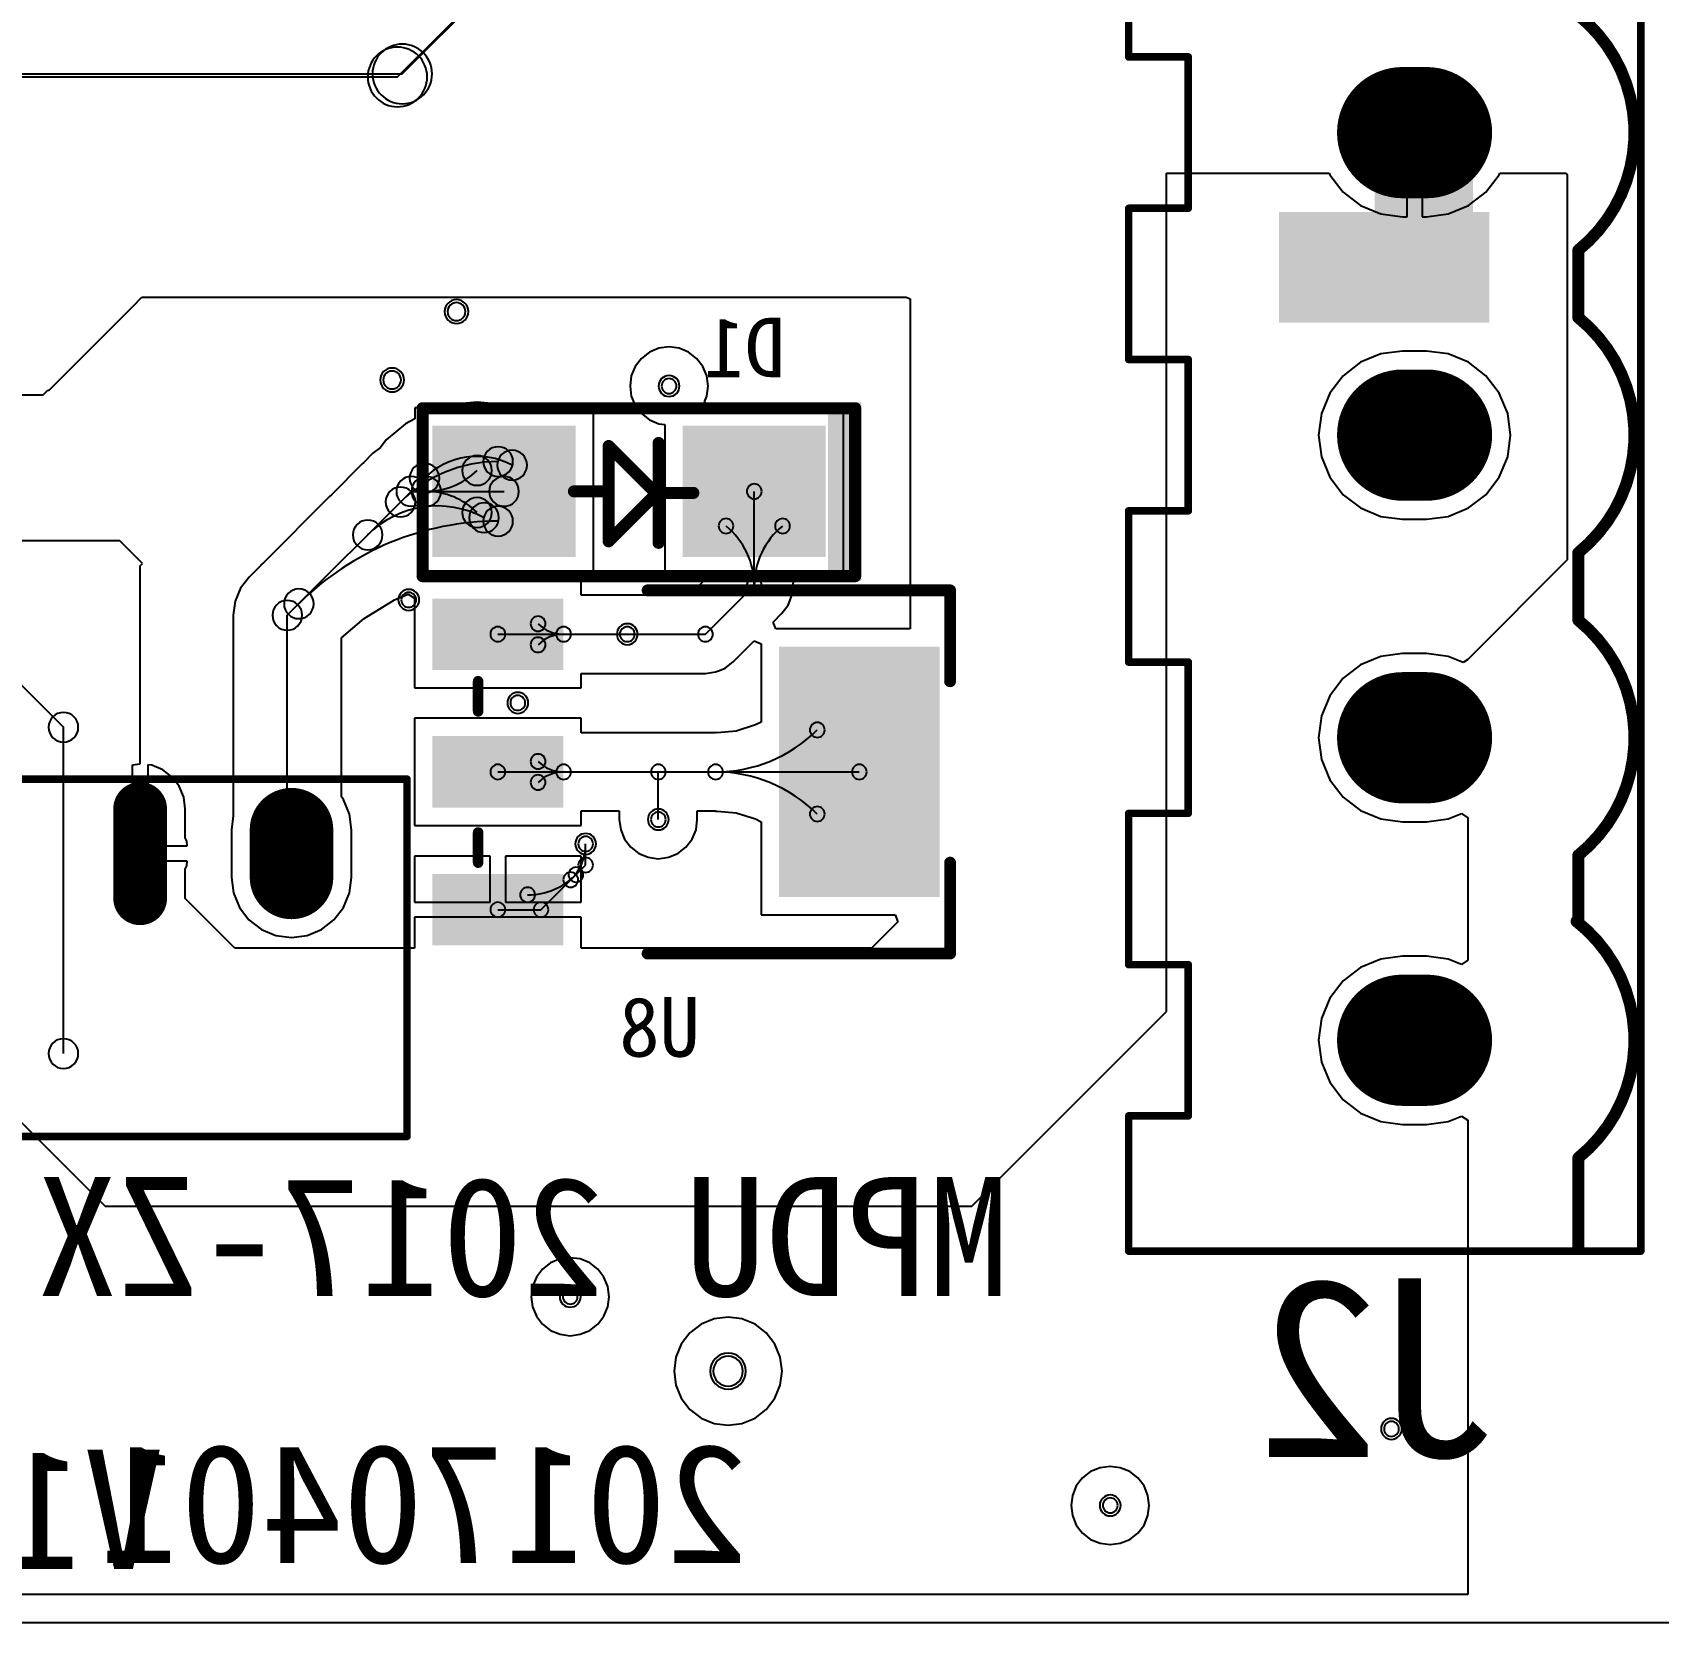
# Model space of a CAD drawing. Header units: inches. Extents: x 32166 to 34772, y 2386 to 4229.
# Drawn here: x 34021.9 to 34139.9, y 3073.3 to 3188.7 of the extents above; entities that cross this region are included whole.
import ezdxf

# ---------------------------------------------------------------- set-up
doc = ezdxf.new("R2010")
doc.units = ezdxf.units.IN
doc.header["$LTSCALE"] = 0.64311
doc.header["$MEASUREMENT"] = 0
for name, color, linetype in [('BOTTOMLAYER', 5, 'CONTINUOUS'), ('BOTTOMOVERLAY', 54, 'CONTINUOUS'), ('BOTTOMPASTE', 16, 'CONTINUOUS'), ('BOTTOMSOLDER', 6, 'CONTINUOUS'), ('KEEPOUTLAYER', 6, 'CONTINUOUS'), ('MULTILAYER', 9, 'CONTINUOUS')]:
    doc.layers.add(name, color=color, linetype=linetype)
doc.styles.get("Standard").update_dxf_attribs({"font": 'txt', "width": 0.8})

msp = doc.modelspace()

# ---------------------------------------------------------------- linework, layer by layer
at = {"layer": 'BOTTOMLAYER'}
for p, q in [((34048.77, 3185.65), (34066.82, 3203.71)), ((33851.64, 3185.65), (34048.77, 3185.65)), ((34121.65, 3175.29), (34121.65, 3181.4)), ((34121.65, 3181.4), (34122.74, 3181.4)), ((34122.74, 3181.4), (34122.74, 3175.29)), ((34104.19, 3117.65), (34104.19, 3178.44)), ((34104.19, 3178.44), (34116.01, 3178.44)), ((34116.01, 3178.44), (34116.05, 3178.34)), ((34128.34, 3178.34), (34128.38, 3178.44)), ((34128.38, 3178.44), (34133.18, 3178.44)), ((34133.18, 3178.44), (34133.27, 3178.35)), ((34116.05, 3178.34), (34117.02, 3177.08)), ((34127.37, 3177.08), (34128.34, 3178.34)), ((34133.27, 3178.35), (34133.27, 3150.4)), ((34117.02, 3177.08), (34118.28, 3176.11)), ((34118.28, 3176.11), (34119.75, 3175.5)), ((34124.64, 3175.5), (34126.11, 3176.11)), ((34126.11, 3176.11), (34127.37, 3177.08)), ((34119.75, 3175.5), (34121.33, 3175.29)), ((34121.33, 3175.29), (34121.65, 3175.29)), ((34122.74, 3175.29), (34123.06, 3175.29)), ((34123.06, 3175.29), (34124.64, 3175.5)), ((34029.2, 3168.76), (34029.89, 3169.45)), ((34029.89, 3169.45), (34029.89, 3169.45)), ((34029.89, 3169.45), (34029.89, 3169.45)), ((34029.89, 3169.45), (34085.31, 3169.45)), ((34085.31, 3169.45), (34085.31, 3169.45)), ((34085.31, 3169.45), (34085.31, 3169.45)), ((34085.31, 3169.45), (34085.62, 3169.33)), ((34085.62, 3169.33), (34085.62, 3145.39)), ((34023.15, 3162.71), (34029.2, 3168.76)), ((34029.2, 3168.76), (34029.2, 3168.76)), ((34029.2, 3168.76), (34029.2, 3168.76)), ((34066.7, 3165.47), (34066.12, 3165.02)), ((34067.39, 3165.75), (34066.7, 3165.47)), ((34068.12, 3165.85), (34067.39, 3165.75)), ((34068.85, 3165.75), (34068.12, 3165.85)), ((34069.54, 3165.47), (34068.85, 3165.75)), ((34070.12, 3165.02), (34069.54, 3165.47)), ((34121.33, 3165.55), (34119.75, 3165.34)), ((34123.06, 3165.55), (34121.33, 3165.55)), ((34124.64, 3165.34), (34123.06, 3165.55)), ((34065.67, 3164.43), (34065.38, 3163.75)), ((34066.12, 3165.02), (34065.67, 3164.43)), ((34070.57, 3164.43), (34070.12, 3165.02)), ((34070.86, 3163.75), (34070.57, 3164.43)), ((34118.28, 3164.73), (34117.02, 3163.76)), ((34119.75, 3165.34), (34118.28, 3164.73)), ((34126.11, 3164.73), (34124.64, 3165.34)), ((34127.37, 3163.76), (34126.11, 3164.73)), ((34065.38, 3163.75), (34065.29, 3163.01)), ((34070.95, 3163.01), (34070.86, 3163.75)), ((34117.02, 3163.76), (34116.05, 3162.5)), ((34128.34, 3162.5), (34127.37, 3163.76)), ((34017.62, 3162.37), (34022.72, 3162.37)), ((34022.72, 3162.37), (34023.06, 3162.71)), ((34022.72, 3162.37), (34022.72, 3162.37)), ((34023.06, 3162.71), (34023.15, 3162.71)), ((34023.15, 3162.71), (34023.15, 3162.71)), ((34065.29, 3163.01), (34065.38, 3162.28)), ((34065.38, 3162.28), (34065.67, 3161.6)), ((34070.69, 3161.87), (34070.86, 3162.28)), ((34070.86, 3162.28), (34070.95, 3163.01)), ((34116.05, 3162.5), (34115.44, 3161.03)), ((34128.95, 3161.03), (34128.34, 3162.5)), ((34051.55, 3161.42), (34049.67, 3161.42)), ((34049.67, 3161.42), (34049.67, 3160.63)), ((34052.37, 3161.66), (34051.55, 3161.42)), ((34054.19, 3161.84), (34052.37, 3161.66)), ((34056.01, 3161.66), (34054.19, 3161.84)), ((34056.83, 3161.42), (34056.01, 3161.66)), ((34062.63, 3161.42), (34056.83, 3161.42)), ((34062.63, 3149.32), (34062.63, 3161.42)), ((34065.67, 3161.6), (34066.12, 3161.01)), ((34066.12, 3161.01), (34066.7, 3160.56)), ((34070.99, 3161.42), (34070.69, 3161.87)), ((34080.78, 3161.42), (34070.99, 3161.42)), ((34080.78, 3149.32), (34080.78, 3161.42)), ((34115.44, 3161.03), (34115.23, 3159.45)), ((34129.16, 3159.45), (34128.95, 3161.03)), ((34049.01, 3160.27), (34047.6, 3159.12)), ((34049.67, 3160.63), (34049.01, 3160.27)), ((34066.7, 3160.56), (34067.39, 3160.28)), ((34067.39, 3160.28), (34067.82, 3160.22)), ((34067.82, 3160.22), (34067.82, 3149.32)), ((34047.19, 3158.56), (34046.64, 3158.14)), ((34047.6, 3159.1), (34047.19, 3158.56)), ((34047.6, 3159.12), (34047.6, 3159.12)), ((34047.6, 3159.12), (34047.6, 3159.11)), ((34047.6, 3159.11), (34047.6, 3159.1)), ((34115.23, 3159.45), (34115.44, 3157.87)), ((34128.95, 3157.87), (34129.16, 3159.45)), ((34045.87, 3157.37), (34043.63, 3155.13)), ((34045.96, 3157.45), (34045.86, 3157.38)), ((34045.86, 3157.38), (34045.87, 3157.37)), ((34046.64, 3158.14), (34045.96, 3157.45)), ((34115.44, 3157.87), (34116.05, 3156.4)), ((34128.34, 3156.4), (34128.95, 3157.87)), ((34116.05, 3156.4), (34117.02, 3155.13)), ((34127.37, 3155.13), (34128.34, 3156.4)), ((34043.49, 3154.99), (34038.7, 3150.19)), ((34040.43, 3146.38), (34049.42, 3155.37)), ((34043.63, 3155.13), (34043.48, 3155)), ((34043.48, 3155), (34043.48, 3155)), ((34043.48, 3155), (34043.49, 3154.99)), ((34049.42, 3155.37), (34056.15, 3155.37)), ((34074.3, 3148.54), (34074.3, 3155.37)), ((34117.02, 3155.13), (34118.28, 3154.17)), ((34126.11, 3154.17), (34127.37, 3155.13)), ((34118.28, 3154.17), (34119.75, 3153.56)), ((34124.64, 3153.56), (34126.11, 3154.17)), ((34119.75, 3153.56), (34121.33, 3153.35)), ((34121.33, 3153.35), (34123.06, 3153.35)), ((34123.06, 3153.35), (34124.64, 3153.56)), ((34028.29, 3151.78), (33903.74, 3151.78)), ((34029.93, 3150.14), (34028.29, 3151.78)), ((34029.76, 3149.97), (34029.93, 3150.14)), ((34038.7, 3150.19), (34038.48, 3150.01)), ((34133.27, 3150.4), (34126.05, 3143.18)), ((34029.76, 3135.61), (34029.76, 3149.97)), ((34037.66, 3149.15), (34037.03, 3148.34)), ((34038.5, 3149.99), (34037.66, 3149.15)), ((34038.48, 3150.01), (34038.5, 3149.99)), ((34038.5, 3149.99), (34038.5, 3149.99)), ((34061.75, 3148.93), (34062.14, 3149.32)), ((34062.14, 3149.32), (34062.63, 3149.32)), ((34067.82, 3149.32), (34070.35, 3149.32)), ((34070.35, 3149.32), (34070.56, 3148.81)), ((34077.13, 3148.67), (34077.26, 3149.32)), ((34077.26, 3149.32), (34080.78, 3149.32)), ((34037.03, 3148.34), (34036.64, 3147.4)), ((34048.21, 3147.51), (34049.2, 3147.92)), ((34049.2, 3147.92), (34049.65, 3147.62)), ((34061.75, 3148.89), (34061.75, 3148.93)), ((34061.75, 3147.84), (34061.75, 3148.89)), ((34061.75, 3148.89), (34061.75, 3148.89)), ((34069.59, 3147.84), (34061.75, 3147.84)), ((34070.56, 3148.81), (34069.59, 3147.84)), ((34070.76, 3145.01), (34074.3, 3148.54)), ((34076.75, 3147.12), (34077.03, 3147.81)), ((34077.03, 3147.81), (34077.13, 3148.54)), ((34077.15, 3148.54), (34077.13, 3148.67)), ((34077.13, 3148.54), (34077.13, 3148.54)), ((34077.13, 3148.54), (34077.15, 3148.54)), ((34036.64, 3147.4), (34036.51, 3146.38)), ((34046, 3146.16), (34048.21, 3147.51)), ((34049.65, 3147.62), (34049.65, 3141.12)), ((34076.3, 3146.54), (34076.75, 3147.12)), ((34036.51, 3146.38), (34036.51, 3131.84)), ((34040.43, 3129.4), (34040.43, 3146.38)), ((34044.35, 3144.75), (34046, 3146.16)), ((34075.66, 3145.89), (34076.3, 3146.54)), ((34075.87, 3145.39), (34075.66, 3145.89)), ((34044.35, 3133.21), (34044.35, 3144.75)), ((34055.7, 3145.01), (34065.09, 3145.01)), ((34065.09, 3145.01), (34070.76, 3145.01)), ((34072.76, 3143), (34074.29, 3144.53)), ((34074.29, 3144.53), (34074.8, 3144.32)), ((34074.8, 3144.32), (34074.8, 3138.63)), ((34085.62, 3145.39), (34075.87, 3145.39)), ((34119.75, 3143.4), (34118.28, 3142.79)), ((34121.33, 3143.6), (34119.75, 3143.4)), ((34123.06, 3143.6), (34121.33, 3143.6)), ((34124.64, 3143.4), (34123.06, 3143.6)), ((34125.71, 3142.95), (34124.64, 3143.4)), ((34126.05, 3143.18), (34125.71, 3142.95)), ((34126.05, 3143.18), (34126.05, 3143.18)), ((34126.05, 3143.18), (34126.05, 3143.18)), ((34061.75, 3141.12), (34061.75, 3142.17)), ((34061.75, 3142.17), (34070.76, 3142.17)), ((34070.76, 3142.17), (34071.49, 3142.27)), ((34071.49, 3142.27), (34071.78, 3142.39)), ((34071.78, 3142.39), (34072.18, 3142.55)), ((34072.18, 3142.55), (34072.76, 3143)), ((34118.28, 3142.79), (34117.02, 3141.82)), ((34049.65, 3141.12), (34061.75, 3141.12)), ((34117.02, 3141.82), (34116.05, 3140.55)), ((34116.05, 3140.55), (34115.44, 3139.08)), ((34061.75, 3138.91), (34049.65, 3138.91)), ((34049.65, 3138.91), (34049.65, 3131.13)), ((34061.75, 3137.85), (34061.75, 3138.91)), ((34074.4, 3138.43), (34072.98, 3137.99)), ((34074.8, 3138.63), (34074.4, 3138.43)), ((34115.44, 3139.08), (34115.23, 3137.5)), ((34071.49, 3137.85), (34061.75, 3137.85)), ((34071.62, 3137.86), (34071.49, 3137.87)), ((34071.49, 3137.87), (34071.49, 3137.85)), ((34072.98, 3137.99), (34071.62, 3137.86)), ((34115.23, 3137.5), (34115.44, 3135.92)), ((34029.21, 3135.54), (34029.76, 3135.61)), ((34029.21, 3129.1), (34029.21, 3135.54)), ((34030.61, 3135.5), (34030.31, 3135.54)), ((34030.31, 3135.54), (34030.31, 3129.65)), ((34031.39, 3135.17), (34030.61, 3135.5)), ((34032.07, 3134.65), (34031.39, 3135.17)), ((34055.7, 3135.02), (34055.7, 3135.02)), ((34055.7, 3135.02), (34067.34, 3135.02)), ((34067.34, 3135.02), (34081.92, 3135.02)), ((34067.34, 3131.57), (34067.34, 3135.02)), ((34115.44, 3135.92), (34116.05, 3134.45)), ((34032.59, 3133.98), (34032.07, 3134.65)), ((34032.92, 3133.19), (34032.59, 3133.98)), ((34116.05, 3134.45), (34117.02, 3133.19)), ((34033.03, 3132.34), (34032.92, 3133.19)), ((34044.51, 3133.01), (34044.35, 3133.21)), ((34044.94, 3131.96), (34044.51, 3133.01)), ((34117.02, 3133.19), (34118.28, 3132.22)), ((34033.03, 3130.24), (34033.03, 3132.34)), ((34036.51, 3131.84), (34036.37, 3130.83)), ((34045.09, 3130.83), (34044.94, 3131.96)), ((34061.75, 3131.13), (34061.75, 3132.19)), ((34061.75, 3132.19), (34064.51, 3132.19)), ((34064.51, 3132.19), (34064.51, 3131.57)), ((34064.51, 3131.57), (34064.61, 3130.83)), ((34070.08, 3130.83), (34070.17, 3131.57)), ((34070.17, 3131.57), (34070.17, 3132.19)), ((34070.17, 3132.19), (34071.49, 3132.19)), ((34071.49, 3132.19), (34071.49, 3132.17)), ((34071.49, 3132.17), (34071.62, 3132.18)), ((34071.62, 3132.18), (34072.98, 3132.05)), ((34072.98, 3132.05), (34074.4, 3131.62)), ((34074.4, 3131.62), (34074.8, 3131.41)), ((34074.8, 3131.41), (34074.8, 3124.65)), ((34118.28, 3132.22), (34119.75, 3131.61)), ((34119.75, 3131.61), (34121.33, 3131.4)), ((34121.33, 3131.4), (34123.06, 3131.4)), ((34123.06, 3131.4), (34124.64, 3131.61)), ((34124.64, 3131.61), (34125.6, 3132.01)), ((34125.6, 3132.01), (34126.05, 3131.7)), ((34126.05, 3131.7), (34126.05, 3121.36)), ((34033.13, 3130), (34033.03, 3130.24)), ((34036.37, 3130.83), (34036.37, 3127.37)), ((34045.09, 3127.37), (34045.09, 3130.83)), ((34049.65, 3131.13), (34061.75, 3131.13)), ((34064.61, 3130.83), (34064.89, 3130.15)), ((34064.89, 3130.15), (34065.34, 3129.56)), ((34069.34, 3129.56), (34069.79, 3130.15)), ((34069.79, 3130.15), (34070.08, 3130.83)), ((34029.76, 3129.1), (34029.21, 3129.1)), ((34029.76, 3128.55), (34029.76, 3129.1)), ((34030.31, 3129.65), (34033.17, 3129.65)), ((34033.17, 3129.65), (34033.13, 3130)), ((34040.43, 3129.4), (34040.73, 3129.1)), ((34055.15, 3128.92), (34049.65, 3128.92)), ((34049.65, 3128.92), (34049.65, 3125.58)), ((34055.15, 3125.58), (34055.15, 3128.92)), ((34061.75, 3128.92), (34056.25, 3128.92)), ((34056.25, 3128.92), (34056.25, 3125.58)), ((34061.75, 3125.58), (34061.75, 3128.92)), ((34062.07, 3128.27), (34062.07, 3129.8)), ((34065.34, 3129.56), (34065.92, 3129.11)), ((34065.92, 3129.11), (34066.61, 3128.83)), ((34068.07, 3128.83), (34068.76, 3129.11)), ((34068.76, 3129.11), (34069.34, 3129.56)), ((34033.17, 3128.55), (34029.76, 3128.55)), ((34033.03, 3127.96), (34033.13, 3128.2)), ((34033.03, 3125.86), (34033.03, 3127.96)), ((34033.13, 3128.2), (34033.17, 3128.55)), ((34058.83, 3125.03), (34062.07, 3128.27)), ((34066.61, 3128.83), (34067.34, 3128.73)), ((34067.34, 3128.73), (34068.07, 3128.83)), ((34036.37, 3127.37), (34036.52, 3126.25)), ((34044.94, 3126.25), (34045.09, 3127.37)), ((34033.02, 3125.84), (34033.03, 3125.86)), ((34036.63, 3122.23), (34033.02, 3125.84)), ((34036.52, 3126.25), (34036.96, 3125.19)), ((34044.51, 3125.19), (34044.94, 3126.25)), ((34049.65, 3125.58), (34055.15, 3125.58)), ((34056.25, 3125.58), (34061.75, 3125.58)), ((34036.96, 3125.19), (34037.65, 3124.29)), ((34037.65, 3124.29), (34038.55, 3123.6)), ((34042.91, 3123.6), (34043.81, 3124.29)), ((34043.81, 3124.29), (34044.51, 3125.19)), ((34061.75, 3124.49), (34049.65, 3124.49)), ((34049.65, 3124.49), (34049.65, 3122.23)), ((34055.7, 3125.03), (34058.83, 3125.03)), ((34061.75, 3122.23), (34061.75, 3124.49)), ((34074.8, 3124.65), (34084.51, 3124.65)), ((34084.51, 3124.65), (34084.72, 3124.15)), ((34038.55, 3123.6), (34039.6, 3123.16)), ((34039.6, 3123.16), (34040.73, 3123.02)), ((34040.73, 3123.02), (34041.86, 3123.16)), ((34041.86, 3123.16), (34042.91, 3123.6)), ((34084.72, 3124.15), (34082.81, 3122.23)), ((34049.65, 3122.23), (34036.63, 3122.23)), ((34082.81, 3122.23), (34061.75, 3122.23)), ((34118.28, 3120.84), (34117.02, 3119.87)), ((34119.75, 3121.45), (34118.28, 3120.84)), ((34121.33, 3121.66), (34119.75, 3121.45)), ((34123.06, 3121.66), (34121.33, 3121.66)), ((34124.64, 3121.45), (34123.06, 3121.66)), ((34125.6, 3121.05), (34124.64, 3121.45)), ((34126.05, 3121.36), (34125.6, 3121.05)), ((34117.02, 3119.87), (34116.05, 3118.61)), ((34116.05, 3118.61), (34115.44, 3117.14)), ((34103.42, 3116.88), (34104.19, 3117.65)), ((34115.44, 3117.14), (34115.23, 3115.56)), ((34014.66, 3116.08), (34027.21, 3103.53)), ((34090.07, 3103.53), (34103.42, 3116.88)), ((34115.23, 3115.56), (34115.44, 3113.98)), ((34115.44, 3113.98), (34116.05, 3112.51)), ((34116.05, 3112.51), (34117.02, 3111.24)), ((34117.02, 3111.24), (34118.28, 3110.27)), ((34118.28, 3110.27), (34119.75, 3109.66)), ((34124.64, 3109.66), (34125.6, 3110.06)), ((34125.6, 3110.06), (34126.05, 3109.76)), ((34119.75, 3109.66), (34121.33, 3109.46)), ((34121.33, 3109.46), (34123.06, 3109.46)), ((34123.06, 3109.46), (34124.64, 3109.66)), ((34126.05, 3109.76), (34126.05, 3075.37)), ((34027.21, 3103.53), (34090.07, 3103.53)), ((34059.53, 3099.41), (34058.95, 3098.96)), ((34060.22, 3099.7), (34059.53, 3099.41)), ((34060.95, 3099.79), (34060.22, 3099.7)), ((34061.68, 3099.7), (34060.95, 3099.79)), ((34062.37, 3099.41), (34061.68, 3099.7)), ((34062.95, 3098.96), (34062.37, 3099.41)), ((34058.5, 3098.38), (34058.21, 3097.69)), ((34058.95, 3098.96), (34058.5, 3098.38)), ((34063.4, 3098.38), (34062.95, 3098.96)), ((34063.69, 3097.69), (34063.4, 3098.38)), ((34058.21, 3097.69), (34058.12, 3096.96)), ((34063.78, 3096.96), (34063.69, 3097.69)), ((34058.12, 3096.96), (34058.21, 3096.23)), ((34058.21, 3096.23), (34058.5, 3095.54)), ((34063.4, 3095.54), (34063.69, 3096.23)), ((34063.69, 3096.23), (34063.78, 3096.96)), ((34058.5, 3095.54), (34058.95, 3094.96)), ((34058.95, 3094.96), (34059.53, 3094.51)), ((34062.37, 3094.51), (34062.95, 3094.96)), ((34062.95, 3094.96), (34063.4, 3095.54)), ((34070.44, 3094.96), (34069.62, 3094.33)), ((34071.38, 3095.35), (34070.44, 3094.96)), ((34072.4, 3095.48), (34071.38, 3095.35)), ((34073.41, 3095.35), (34072.4, 3095.48)), ((34074.36, 3094.96), (34073.41, 3095.35)), ((34075.17, 3094.33), (34074.36, 3094.96)), ((34059.53, 3094.51), (34060.22, 3094.23)), ((34060.22, 3094.23), (34060.95, 3094.13)), ((34060.95, 3094.13), (34061.68, 3094.23)), ((34061.68, 3094.23), (34062.37, 3094.51)), ((34069, 3093.52), (34068.61, 3092.58)), ((34069.62, 3094.33), (34069, 3093.52)), ((34075.79, 3093.52), (34075.17, 3094.33)), ((34076.19, 3092.58), (34075.79, 3093.52)), ((34068.61, 3092.58), (34068.48, 3091.56)), ((34076.32, 3091.56), (34076.19, 3092.58)), ((34068.48, 3091.56), (34068.61, 3090.55)), ((34076.19, 3090.55), (34076.32, 3091.56)), ((34068.61, 3090.55), (34069, 3089.6)), ((34075.79, 3089.6), (34076.19, 3090.55)), ((34069, 3089.6), (34069.62, 3088.79)), ((34069.62, 3088.79), (34070.44, 3088.16)), ((34074.36, 3088.16), (34075.17, 3088.79)), ((34075.17, 3088.79), (34075.79, 3089.6)), ((34070.44, 3088.16), (34071.38, 3087.77)), ((34071.38, 3087.77), (34072.4, 3087.64)), ((34072.4, 3087.64), (34073.41, 3087.77)), ((34073.41, 3087.77), (34074.36, 3088.16)), ((34098.7, 3084.27), (34098.11, 3083.82)), ((34099.38, 3084.55), (34098.7, 3084.27)), ((34100.12, 3084.65), (34099.38, 3084.55)), ((34100.85, 3084.55), (34100.12, 3084.65)), ((34101.53, 3084.27), (34100.85, 3084.55)), ((34102.12, 3083.82), (34101.53, 3084.27)), ((34097.66, 3083.23), (34097.38, 3082.55)), ((34098.11, 3083.82), (34097.66, 3083.23)), ((34102.57, 3083.23), (34102.12, 3083.82)), ((34102.85, 3082.55), (34102.57, 3083.23)), ((34097.38, 3082.55), (34097.29, 3081.82)), ((34097.29, 3081.82), (34097.38, 3081.08)), ((34102.95, 3081.82), (34102.85, 3082.55)), ((34102.85, 3081.08), (34102.95, 3081.82)), ((34097.38, 3081.08), (34097.66, 3080.4)), ((34102.57, 3080.4), (34102.85, 3081.08)), ((34097.66, 3080.4), (34098.11, 3079.81)), ((34098.11, 3079.81), (34098.7, 3079.36)), ((34098.7, 3079.36), (34099.38, 3079.08)), ((34100.85, 3079.08), (34101.53, 3079.36)), ((34101.53, 3079.36), (34102.12, 3079.81)), ((34102.12, 3079.81), (34102.57, 3080.4)), ((34099.38, 3079.08), (34100.12, 3078.98)), ((34100.12, 3078.98), (34100.85, 3079.08)), ((34126.05, 3075.37), (33942.84, 3075.37))]:
    msp.add_line(p, q, dxfattribs=at)
for points, const_width in [([(34121.33, 3181.39), (34123.06, 3181.39)], 8.64), ([(34121.33, 3159.45), (34123.06, 3159.45)], 8.64), ([(34121.33, 3137.5), (34123.06, 3137.5)], 8.64), ([(34029.76, 3132.34), (34029.76, 3125.86)], 3.02), ([(34040.73, 3130.83), (34040.73, 3127.37)], 5.18), ([(34121.33, 3115.56), (34123.06, 3115.56)], 8.64)]:
    msp.add_lwpolyline(points, dxfattribs=dict(at, const_width=const_width))
for points, const_width in [([(34121.33, 3183.55, 1), (34121.33, 3179.23, 1)], 4.32), ([(34123.06, 3183.55, 1), (34123.06, 3179.23, 1)], 4.32), ([(34121.33, 3161.61, 1), (34121.33, 3157.29, 1)], 4.32), ([(34123.06, 3161.61, 1), (34123.06, 3157.29, 1)], 4.32), ([(34121.33, 3139.66, 1), (34121.33, 3135.34, 1)], 4.32), ([(34123.06, 3139.66, 1), (34123.06, 3135.34, 1)], 4.32), ([(34029, 3132.34, 1), (34030.52, 3132.34, 1)], 1.51), ([(34039.44, 3130.83, 1), (34042.03, 3130.83, 1)], 2.59), ([(34039.44, 3127.37, 1), (34042.03, 3127.37, 1)], 2.59), ([(34029, 3125.86, 1), (34030.52, 3125.86, 1)], 1.51), ([(34121.33, 3117.72, 1), (34121.33, 3113.4, 1)], 4.32), ([(34123.06, 3117.72, 1), (34123.06, 3113.4, 1)], 4.32)]:
    msp.add_lwpolyline(points, format="xyb", close=True, dxfattribs=dict(at, const_width=const_width))
for centre, radius, start, end in [((34048.77, 3185.65), 2.16, 0, 180), ((34048.77, 3185.65), 2.16, 0, 180), ((34048.77, 3185.65), 2.16, 180, 0), ((34048.77, 3185.65), 2.16, 180, 0), ((34052.7, 3168.41), 0.648, 0, 180), ((34052.7, 3168.41), 0.648, 180, 0), ((34048.03, 3163.45), 0.648, 0, 180), ((34048.03, 3163.45), 0.648, 180, 0), ((34068.12, 3163.01), 0.54, 0, 180), ((34068.12, 3163.01), 0.54, 180, 0), ((34055.72, 3157.53), 1.08, 0, 180), ((34055.72, 3147.52), 10.01, 90, 135), ((34050.38, 3156.33), 1.08, 0, 180), ((34054.19, 3152.51), 5.4, 61.8319, 134.9999), ((34054.19, 3156.89), 1.08, 0, 180), ((34055.72, 3157.53), 1.08, 180, 0), ((34056.74, 3157.27), 1.08, 0, 180), ((34056.74, 3157.27), 1.08, 180, 0), ((34049.42, 3155.37), 1.08, 0, 180), ((34049.42, 3155.37), 1.08, 0, 180), ((34050.38, 3156.33), 1.08, 180, 0), ((34050.51, 3155.37), 1.08, 0, 180), ((34050.51, 3155.37), 1.08, 0, 180), ((34050.51, 3160.58), 5.21, 270.0001, 315.0001), ((34054.19, 3156.89), 1.08, 180, 0), ((34056.15, 3155.37), 1.08, 0, 180), ((34048.64, 3154.6), 1.08, 0, 180), ((34049.42, 3155.37), 1.08, 180, 0), ((34049.42, 3155.37), 1.08, 180, 0), ((34050.51, 3155.37), 1.08, 180, 0), ((34050.51, 3155.37), 1.08, 180, 0), ((34050.51, 3150.15), 5.21, 44.9999, 89.9999), ((34054.19, 3153.84), 1.08, 0, 180), ((34056.15, 3155.37), 1.08, 180, 0), ((34074.3, 3155.37), 0.54, 0, 180), ((34074.3, 3155.37), 0.54, 180, 0), ((34051.32, 3147.15), 7.16, 61.8319, 134.9999), ((34048.64, 3154.6), 1.08, 180, 0), ((34054.19, 3153.84), 1.08, 180, 0), ((34054.7, 3153.46), 1.08, 0, 180), ((34055.72, 3153.21), 1.08, 0, 180), ((34055.72, 3132.77), 20.44, 90, 135), ((34046.26, 3152.21), 1.08, 0, 180), ((34054.7, 3153.46), 1.08, 180, 0), ((34055.72, 3153.21), 1.08, 180, 0), ((34072.25, 3152.86), 0.54, 0, 180), ((34072.25, 3152.86), 0.54, 180, 0), ((34068.73, 3148.54), 5.57, 0, 50.781), ((34079.87, 3148.54), 5.57, 129.219, 180), ((34076.35, 3152.86), 0.54, 0, 180), ((34076.35, 3152.86), 0.54, 180, 0), ((34046.26, 3152.21), 1.08, 180, 0), ((34074.3, 3148.54), 0.54, 0, 180), ((34074.3, 3148.54), 0.54, 0, 180), ((34074.3, 3148.54), 0.54, 0, 180), ((34074.3, 3148.54), 0.54, 0, 180), ((34041.27, 3147.22), 1.08, 0, 180), ((34049.24, 3147.5), 0.54, 0, 180), ((34074.3, 3148.54), 0.54, 180, 0), ((34074.3, 3148.54), 0.54, 180, 0), ((34074.3, 3148.54), 0.54, 180, 0), ((34074.3, 3148.54), 0.54, 180, 0), ((34040.43, 3146.38), 1.08, 0, 180), ((34040.43, 3146.38), 1.08, 0, 180), ((34041.27, 3147.22), 1.08, 180, 0), ((34049.24, 3147.5), 0.54, 180, 0), ((34040.43, 3146.38), 1.08, 180, 0), ((34040.43, 3146.38), 1.08, 180, 0), ((34055.7, 3145.01), 0.54, 0, 180), ((34058.62, 3145.77), 0.54, 0, 180), ((34058.62, 3145.77), 0.54, 180, 0), ((34060.47, 3147.61), 2.61, 225, 270), ((34060.47, 3145.01), 0.54, 0, 180), ((34060.47, 3145.01), 0.54, 0, 180), ((34065.09, 3145.01), 0.54, 0, 180), ((34065.09, 3145.01), 0.54, 0, 180), ((34065.09, 3145.01), 0.54, 0, 180), ((34070.76, 3145.01), 0.54, 0, 180), ((34070.76, 3145.01), 0.54, 0, 180), ((34055.7, 3145.01), 0.54, 180, 0), ((34058.62, 3144.24), 0.54, 0, 180), ((34058.62, 3144.24), 0.54, 180, 0), ((34060.47, 3142.4), 2.61, 90, 135), ((34060.47, 3145.01), 0.54, 180, 0), ((34060.47, 3145.01), 0.54, 180, 0), ((34065.09, 3145.01), 0.54, 180, 0), ((34065.09, 3145.01), 0.54, 180, 0), ((34065.09, 3145.01), 0.54, 180, 0), ((34070.76, 3145.01), 0.54, 180, 0), ((34070.76, 3145.01), 0.54, 180, 0), ((34057.15, 3140.03), 0.54, 0, 180), ((34057.15, 3140.03), 0.54, 180, 0), ((34078.87, 3138.07), 0.54, 0, 180), ((34071.49, 3145.45), 10.43, 270, 315), ((34078.87, 3138.07), 0.54, 180, 0), ((34058.62, 3135.78), 0.54, 0, 180), ((34055.7, 3135.02), 0.54, 0, 180), ((34055.7, 3135.02), 0.54, 0, 180), ((34055.7, 3135.02), 0.54, 0, 180), ((34055.7, 3135.02), 0.54, 180, 0), ((34055.7, 3135.02), 0.54, 180, 0), ((34055.7, 3135.02), 0.54, 180, 0), ((34058.62, 3135.78), 0.54, 180, 0), ((34058.62, 3134.26), 0.54, 0, 180), ((34060.47, 3137.63), 2.61, 225, 270), ((34060.47, 3132.41), 2.61, 90.0001, 135.0001), ((34060.47, 3135.02), 0.54, 0, 180), ((34060.47, 3135.02), 0.54, 0, 180), ((34060.47, 3135.02), 0.54, 180, 0), ((34060.47, 3135.02), 0.54, 180, 0), ((34067.34, 3135.02), 0.54, 0, 180), ((34067.34, 3135.02), 0.54, 0, 180), ((34067.34, 3135.02), 0.54, 0, 180), ((34067.34, 3135.02), 0.54, 180, 0), ((34067.34, 3135.02), 0.54, 180, 0), ((34067.34, 3135.02), 0.54, 180, 0), ((34071.49, 3135.02), 0.54, 0, 180), ((34071.49, 3135.02), 0.54, 0, 180), ((34071.49, 3135.02), 0.54, 180, 0), ((34071.49, 3135.02), 0.54, 180, 0), ((34071.49, 3124.59), 10.43, 45, 90), ((34081.92, 3135.02), 0.54, 0, 180), ((34081.92, 3135.02), 0.54, 180, 0), ((34058.62, 3134.26), 0.54, 180, 0), ((34078.87, 3131.97), 0.54, 0, 180), ((34067.34, 3131.57), 0.54, 0, 180), ((34067.34, 3131.57), 0.54, 0, 180), ((34067.34, 3131.57), 0.54, 180, 0), ((34067.34, 3131.57), 0.54, 180, 0), ((34078.87, 3131.97), 0.54, 180, 0), ((34040.43, 3129.4), 1.08, 0, 180), ((34040.43, 3129.4), 1.08, 0, 180), ((34040.73, 3129.1), 1.08, 0, 180), ((34062.07, 3129.8), 0.54, 0, 180), ((34062.07, 3129.8), 0.54, 0, 180), ((34062.07, 3129.8), 0.54, 0, 180), ((34040.43, 3129.4), 1.08, 180, 0), ((34040.43, 3129.4), 1.08, 180, 0), ((34040.73, 3129.1), 1.08, 180, 0), ((34058.39, 3129.8), 3.68, 314.9999, 359.9999), ((34062.07, 3129.8), 0.54, 180, 0), ((34062.07, 3129.8), 0.54, 180, 0), ((34062.07, 3129.8), 0.54, 180, 0), ((34060.99, 3127.2), 0.54, 0, 180), ((34061.36, 3127.57), 0.54, 0, 180), ((34062.07, 3128.27), 0.54, 0, 180), ((34062.07, 3128.27), 0.54, 0, 180), ((34062.07, 3128.27), 0.54, 180, 0), ((34062.07, 3128.27), 0.54, 180, 0), ((34057.86, 3126.11), 0.54, 0, 180), ((34057.86, 3131.07), 4.96, 270.0001, 315.0001), ((34060.99, 3127.2), 0.54, 180, 0), ((34061.36, 3127.57), 0.54, 180, 0), ((34055.7, 3125.03), 0.54, 0, 180), ((34057.86, 3126.11), 0.54, 180, 0), ((34058.83, 3125.03), 0.54, 0, 180), ((34058.83, 3125.03), 0.54, 0, 180), ((34055.7, 3125.03), 0.54, 180, 0), ((34058.83, 3125.03), 0.54, 180, 0), ((34058.83, 3125.03), 0.54, 180, 0), ((34060.95, 3096.96), 0.54, 0, 180), ((34060.95, 3096.96), 0.54, 180, 0), ((34072.4, 3091.56), 1.08, 0, 180), ((34072.4, 3091.56), 1.08, 180, 0), ((34120.52, 3087.37), 0.54, 0, 180), ((34120.52, 3087.37), 0.54, 180, 0), ((34100.12, 3081.82), 0.54, 0, 180), ((34100.12, 3081.82), 0.54, 180, 0)]:
    msp.add_arc(centre, radius, start, end, dxfattribs=at)
for points in [[(34119.31, 3171.35), (34126.44, 3171.35), (34119.31, 3182.02), (34126.44, 3182.02)], [(34112.36, 3167.6), (34127.61, 3167.6), (34112.36, 3175.63), (34127.61, 3175.63)], [(34051.4, 3151.05), (34060.91, 3151.05), (34051.4, 3159.69), (34060.91, 3159.69)], [(34069.55, 3151.05), (34079.05, 3151.05), (34069.55, 3159.69), (34079.05, 3159.69)], [(34060.02, 3147.17), (34051.38, 3147.17), (34060.02, 3142.85), (34051.38, 3142.85)], [(34087.32, 3143.66), (34076.52, 3143.66), (34087.32, 3126.38), (34076.52, 3126.38)], [(34060.02, 3137.18), (34051.38, 3137.18), (34060.02, 3132.86), (34051.38, 3132.86)], [(34060.02, 3127.19), (34051.38, 3127.19), (34060.02, 3122.87), (34051.38, 3122.87)]]:
    msp.add_solid(points, dxfattribs=at)
at = {"layer": 'BOTTOMOVERLAY'}
for points, const_width in [([(34138.61, 3100.26), (34138.61, 3262.52)], 0.549), ([(34101.46, 3186.88), (34101.46, 3197.85)], 0.549), ([(34101.46, 3186.88), (34105.78, 3186.88)], 0.549), ([(34105.78, 3175.91), (34105.78, 3186.88)], 0.549), ([(34101.46, 3175.91), (34105.78, 3175.91)], 0.549), ([(34101.46, 3164.93), (34101.46, 3175.91)], 0.549), ([(34134.07, 3167.98), (34134.07, 3172.86)], 0.864), ([(34101.46, 3164.93), (34105.78, 3164.93)], 0.549), ([(34105.78, 3153.96), (34105.78, 3164.93)], 0.549), ([(34050.24, 3149.22), (34050.24, 3161.4)], 0.878), ([(34050.24, 3161.4), (34081.62, 3161.4)], 0.878), ([(34081.62, 3149.22), (34081.62, 3161.4)], 0.878), ([(34063.74, 3158.66), (34067.25, 3155.15)], 0.878), ([(34063.74, 3151.75), (34063.74, 3158.66)], 0.878), ([(34067.36, 3151.64), (34067.36, 3158.88)], 0.878), ([(34061.21, 3155.37), (34063.74, 3155.37)], 0.878), ([(34063.74, 3151.75), (34067.36, 3155.37)], 0.878), ([(34067.25, 3155.15), (34067.36, 3155.15)], 0.878), ([(34067.36, 3155.26), (34069.88, 3155.26)], 0.878), ([(34101.46, 3153.96), (34105.78, 3153.96)], 0.549), ([(34101.46, 3142.99), (34101.46, 3153.96)], 0.549), ([(34134.07, 3146.03), (34134.07, 3150.92)], 0.864), ([(34050.24, 3149.22), (34081.62, 3149.22)], 0.878), ([(34066.56, 3148.19), (34088.51, 3148.19)], 0.864), ([(34088.51, 3141.6), (34088.51, 3148.19)], 0.864), ([(34101.46, 3142.99), (34105.78, 3142.99)], 0.549), ([(34105.78, 3132.02), (34105.78, 3142.99)], 0.549), ([(34054.27, 3139.41), (34054.27, 3141.6)], 0.768), ([(33998.66, 3134.5), (34049.11, 3134.5)], 0.549), ([(34049.11, 3108.58), (34049.11, 3134.5)], 0.549), ([(34101.46, 3132.02), (34105.78, 3132.02)], 0.549), ([(34101.46, 3121.04), (34101.46, 3132.02)], 0.549), ([(34054.27, 3128.44), (34054.27, 3130.63)], 0.768), ([(34134.07, 3124.35), (34134.07, 3128.97)], 0.864), ([(34088.51, 3121.85), (34088.51, 3128.44)], 0.864), ([(34066.56, 3121.85), (34088.51, 3121.85)], 0.864), ([(34101.46, 3121.04), (34105.78, 3121.04)], 0.549), ([(34105.78, 3110.07), (34105.78, 3121.04)], 0.549), ([(34101.46, 3110.07), (34105.78, 3110.07)], 0.549), ([(34101.46, 3100.26), (34101.46, 3110.07)], 0.549), ([(33998.66, 3108.58), (34049.11, 3108.58)], 0.549), ([(34134.07, 3100.46), (34134.07, 3107.03)], 0.864), ([(34101.46, 3100.26), (34117.88, 3100.26)], 0.549), ([(34117.88, 3100.26), (34138.61, 3100.26)], 0.549)]:
    msp.add_lwpolyline(points, dxfattribs=dict(at, const_width=const_width))
at = {"layer": 'BOTTOMOVERLAY', "const_width": 0.864}
for points in [[(34134.07, 3189.92, -0.477246), (34134.07, 3172.86)], [(34134.07, 3167.98, -0.477246), (34134.07, 3150.92)], [(34134.07, 3146.03, -0.477246), (34134.07, 3128.97)], [(34133.94, 3124.19, -0.481704), (34134.07, 3107.03)]]:
    msp.add_lwpolyline(points, format="xyb", dxfattribs=at)
at = {"layer": 'BOTTOMOVERLAY'}
for points, const_width in [([(34101.46, 3187.02, 1), (34101.46, 3186.74, 1)], 0.274), ([(34101.46, 3187.02, 1), (34101.46, 3186.74, 1)], 0.274), ([(34105.78, 3187.02, 1), (34105.78, 3186.74, 1)], 0.274), ([(34105.78, 3187.02, 1), (34105.78, 3186.74, 1)], 0.274), ([(34101.46, 3176.04, 1), (34101.46, 3175.77, 1)], 0.274), ([(34101.46, 3176.04, 1), (34101.46, 3175.77, 1)], 0.274), ([(34105.78, 3176.04, 1), (34105.78, 3175.77, 1)], 0.274), ([(34105.78, 3176.04, 1), (34105.78, 3175.77, 1)], 0.274), ([(34134.07, 3173.08, 1), (34134.07, 3172.65, 1)], 0.432), ([(34134.07, 3173.08, 1), (34134.07, 3172.65, 1)], 0.432), ([(34134.07, 3168.19, 1), (34134.07, 3167.76, 1)], 0.432), ([(34134.07, 3168.19, 1), (34134.07, 3167.76, 1)], 0.432), ([(34101.46, 3165.07, 1), (34101.46, 3164.8, 1)], 0.274), ([(34101.46, 3165.07, 1), (34101.46, 3164.8, 1)], 0.274), ([(34105.78, 3165.07, 1), (34105.78, 3164.8, 1)], 0.274), ([(34105.78, 3165.07, 1), (34105.78, 3164.8, 1)], 0.274), ([(34050.02, 3161.4, 1), (34050.46, 3161.4, 1)], 0.439), ([(34050.02, 3161.4, 1), (34050.46, 3161.4, 1)], 0.439), ([(34081.4, 3161.4, 1), (34081.84, 3161.4, 1)], 0.439), ([(34081.4, 3161.4, 1), (34081.84, 3161.4, 1)], 0.439), ([(34063.52, 3158.66, 1), (34063.96, 3158.66, 1)], 0.439), ([(34063.52, 3158.66, 1), (34063.96, 3158.66, 1)], 0.439), ([(34067.14, 3158.88, 1), (34067.58, 3158.88, 1)], 0.439), ([(34061, 3155.37, 1), (34061.43, 3155.37, 1)], 0.439), ([(34063.52, 3155.37, 1), (34063.96, 3155.37, 1)], 0.439), ([(34067.03, 3155.15, 1), (34067.47, 3155.15, 1)], 0.439), ([(34067.03, 3155.15, 1), (34067.47, 3155.15, 1)], 0.439), ([(34067.14, 3155.37, 1), (34067.58, 3155.37, 1)], 0.439), ([(34067.14, 3155.26, 1), (34067.58, 3155.26, 1)], 0.439), ([(34067.14, 3155.15, 1), (34067.58, 3155.15, 1)], 0.439), ([(34069.66, 3155.26, 1), (34070.1, 3155.26, 1)], 0.439), ([(34101.46, 3154.1, 1), (34101.46, 3153.82, 1)], 0.274), ([(34101.46, 3154.1, 1), (34101.46, 3153.82, 1)], 0.274), ([(34105.78, 3154.1, 1), (34105.78, 3153.82, 1)], 0.274), ([(34105.78, 3154.1, 1), (34105.78, 3153.82, 1)], 0.274), ([(34063.52, 3151.75, 1), (34063.96, 3151.75, 1)], 0.439), ([(34063.52, 3151.75, 1), (34063.96, 3151.75, 1)], 0.439), ([(34067.14, 3151.64, 1), (34067.58, 3151.64, 1)], 0.439), ([(34134.07, 3151.13, 1), (34134.07, 3150.7, 1)], 0.432), ([(34134.07, 3151.13, 1), (34134.07, 3150.7, 1)], 0.432), ([(34050.02, 3149.22, 1), (34050.46, 3149.22, 1)], 0.439), ([(34050.02, 3149.22, 1), (34050.46, 3149.22, 1)], 0.439), ([(34081.4, 3149.22, 1), (34081.84, 3149.22, 1)], 0.439), ([(34081.4, 3149.22, 1), (34081.84, 3149.22, 1)], 0.439), ([(34066.35, 3148.19, 1), (34066.78, 3148.19, 1)], 0.432), ([(34088.29, 3148.19, 1), (34088.72, 3148.19, 1)], 0.432), ([(34088.29, 3148.19, 1), (34088.72, 3148.19, 1)], 0.432), ([(34134.07, 3146.25, 1), (34134.07, 3145.82, 1)], 0.432), ([(34134.07, 3146.25, 1), (34134.07, 3145.82, 1)], 0.432), ([(34101.46, 3143.13, 1), (34101.46, 3142.85, 1)], 0.274), ([(34101.46, 3143.13, 1), (34101.46, 3142.85, 1)], 0.274), ([(34105.78, 3143.13, 1), (34105.78, 3142.85, 1)], 0.274), ([(34105.78, 3143.13, 1), (34105.78, 3142.85, 1)], 0.274), ([(34054.08, 3141.6, 1), (34054.46, 3141.6, 1)], 0.384), ([(34088.29, 3141.6, 1), (34088.72, 3141.6, 1)], 0.432), ([(34054.08, 3139.41, 1), (34054.46, 3139.41, 1)], 0.384), ([(34048.98, 3134.5, 1), (34049.25, 3134.5, 1)], 0.274), ([(34048.98, 3134.5, 1), (34049.25, 3134.5, 1)], 0.274), ([(34101.46, 3132.15, 1), (34101.46, 3131.88, 1)], 0.274), ([(34101.46, 3132.15, 1), (34101.46, 3131.88, 1)], 0.274), ([(34105.78, 3132.15, 1), (34105.78, 3131.88, 1)], 0.274), ([(34105.78, 3132.15, 1), (34105.78, 3131.88, 1)], 0.274), ([(34054.08, 3130.63, 1), (34054.46, 3130.63, 1)], 0.384), ([(34134.07, 3129.19, 1), (34134.07, 3128.76, 1)], 0.432), ([(34134.07, 3129.19, 1), (34134.07, 3128.76, 1)], 0.432), ([(34054.08, 3128.44, 1), (34054.46, 3128.44, 1)], 0.384), ([(34088.29, 3128.44, 1), (34088.72, 3128.44, 1)], 0.432), ([(34133.94, 3124.4, 1), (34133.94, 3123.97, 1)], 0.432), ([(34134.07, 3124.56, 1), (34134.07, 3124.13, 1)], 0.432), ([(34066.35, 3121.85, 1), (34066.78, 3121.85, 1)], 0.432), ([(34088.29, 3121.85, 1), (34088.72, 3121.85, 1)], 0.432), ([(34088.29, 3121.85, 1), (34088.72, 3121.85, 1)], 0.432), ([(34101.46, 3121.18, 1), (34101.46, 3120.91, 1)], 0.274), ([(34101.46, 3121.18, 1), (34101.46, 3120.91, 1)], 0.274), ([(34105.78, 3121.18, 1), (34105.78, 3120.91, 1)], 0.274), ([(34105.78, 3121.18, 1), (34105.78, 3120.91, 1)], 0.274), ([(34101.46, 3110.21, 1), (34101.46, 3109.93, 1)], 0.274), ([(34101.46, 3110.21, 1), (34101.46, 3109.93, 1)], 0.274), ([(34105.78, 3110.21, 1), (34105.78, 3109.93, 1)], 0.274), ([(34105.78, 3110.21, 1), (34105.78, 3109.93, 1)], 0.274), ([(34048.98, 3108.58, 1), (34049.25, 3108.58, 1)], 0.274), ([(34048.98, 3108.58, 1), (34049.25, 3108.58, 1)], 0.274), ([(34134.07, 3107.24, 1), (34134.07, 3106.81, 1)], 0.432), ([(34134.07, 3107.24, 1), (34134.07, 3106.81, 1)], 0.432), ([(34134.07, 3100.68, 1), (34134.07, 3100.25, 1)], 0.432), ([(34101.46, 3100.4, 1), (34101.46, 3100.13, 1)], 0.274), ([(34101.46, 3100.4, 1), (34101.46, 3100.13, 1)], 0.274), ([(34117.88, 3100.4, 1), (34117.88, 3100.13, 1)], 0.274), ([(34117.88, 3100.4, 1), (34117.88, 3100.13, 1)], 0.274), ([(34138.61, 3100.4, 1), (34138.61, 3100.13, 1)], 0.274), ([(34138.61, 3100.4, 1), (34138.61, 3100.13, 1)], 0.274)]:
    msp.add_lwpolyline(points, format="xyb", close=True, dxfattribs=dict(at, const_width=const_width))
msp.add_solid([(34079.65, 3148.89), (34082.07, 3148.89), (34079.65, 3161.84), (34082.07, 3161.84)], dxfattribs=at)
at = {"layer": 'BOTTOMPASTE'}
for points in [[(34051.4, 3151.05), (34060.91, 3151.05), (34051.4, 3159.69), (34060.91, 3159.69)], [(34069.55, 3151.05), (34079.05, 3151.05), (34069.55, 3159.69), (34079.05, 3159.69)], [(34060.02, 3147.17), (34051.38, 3147.17), (34060.02, 3142.85), (34051.38, 3142.85)], [(34087.32, 3143.66), (34076.52, 3143.66), (34087.32, 3126.38), (34076.52, 3126.38)], [(34060.02, 3137.18), (34051.38, 3137.18), (34060.02, 3132.86), (34051.38, 3132.86)], [(34060.02, 3127.19), (34051.38, 3127.19), (34060.02, 3122.87), (34051.38, 3122.87)]]:
    msp.add_solid(points, dxfattribs=at)
at = {"layer": 'BOTTOMSOLDER'}
for p, q in [((34048.42, 3185.43), (34066.33, 3203.34)), ((33851.6, 3185.43), (34048.42, 3185.43))]:
    msp.add_line(p, q, dxfattribs=at)
for points, const_width in [([(34121.33, 3181.39), (34123.06, 3181.39)], 9.52), ([(34121.33, 3159.45), (34123.06, 3159.45)], 9.52), ([(34121.33, 3137.5), (34123.06, 3137.5)], 9.52), ([(34029.76, 3132.34), (34029.76, 3125.86)], 3.9), ([(34040.73, 3130.83), (34040.73, 3127.37)], 6.06), ([(34121.33, 3115.56), (34123.06, 3115.56)], 9.52)]:
    msp.add_lwpolyline(points, dxfattribs=dict(at, const_width=const_width))
for points, const_width in [([(34121.33, 3183.77, 1), (34121.33, 3179.01, 1)], 4.76), ([(34123.06, 3183.77, 1), (34123.06, 3179.01, 1)], 4.76), ([(34121.33, 3161.83, 1), (34121.33, 3157.07, 1)], 4.76), ([(34123.06, 3161.83, 1), (34123.06, 3157.07, 1)], 4.76), ([(34121.33, 3139.88, 1), (34121.33, 3135.12, 1)], 4.76), ([(34123.06, 3139.88, 1), (34123.06, 3135.12, 1)], 4.76), ([(34028.78, 3132.34, 1), (34030.73, 3132.34, 1)], 1.95), ([(34039.22, 3130.83, 1), (34042.25, 3130.83, 1)], 3.03), ([(34039.22, 3127.37, 1), (34042.25, 3127.37, 1)], 3.03), ([(34028.78, 3125.86, 1), (34030.73, 3125.86, 1)], 1.95), ([(34121.33, 3117.94, 1), (34121.33, 3113.18, 1)], 4.76), ([(34123.06, 3117.94, 1), (34123.06, 3113.18, 1)], 4.76)]:
    msp.add_lwpolyline(points, format="xyb", close=True, dxfattribs=dict(at, const_width=const_width))
for centre, radius, start, end in [((34048.42, 3185.43), 2.16, 0, 180), ((34048.42, 3185.43), 2.16, 0, 180), ((34048.42, 3185.43), 2.16, 180, 0), ((34048.42, 3185.43), 2.16, 180, 0), ((34052.7, 3168.41), 0.867, 0, 180), ((34052.7, 3168.41), 0.867, 180, 0), ((34048.03, 3163.45), 0.867, 0, 180), ((34048.03, 3163.45), 0.867, 180, 0), ((34068.12, 3163.01), 0.759, 0, 180), ((34068.12, 3163.01), 0.759, 180, 0), ((34049.24, 3147.5), 0.759, 0, 180), ((34049.24, 3147.5), 0.759, 180, 0), ((34065.09, 3145.01), 0.759, 0, 180), ((34065.09, 3145.01), 0.759, 180, 0), ((34057.15, 3140.03), 0.759, 0, 180), ((34057.15, 3140.03), 0.759, 180, 0), ((34067.34, 3131.57), 0.759, 0, 180), ((34067.34, 3131.57), 0.759, 180, 0), ((34062.07, 3129.8), 0.759, 0, 180), ((34062.07, 3129.8), 0.759, 180, 0), ((34060.95, 3096.96), 0.759, 0, 180), ((34060.95, 3096.96), 0.759, 180, 0), ((34072.4, 3091.56), 1.3, 0, 180), ((34072.4, 3091.56), 1.3, 180, 0), ((34120.52, 3087.37), 0.759, 0, 180), ((34120.52, 3087.37), 0.759, 180, 0), ((34100.12, 3081.82), 0.759, 0, 180), ((34100.12, 3081.82), 0.759, 180, 0)]:
    msp.add_arc(centre, radius, start, end, dxfattribs=at)
for points in [[(34050.96, 3150.61), (34061.34, 3150.61), (34050.96, 3160.13), (34061.34, 3160.13)], [(34069.11, 3150.61), (34079.49, 3150.61), (34069.11, 3160.13), (34079.49, 3160.13)], [(34060.46, 3147.6), (34050.94, 3147.6), (34060.46, 3142.41), (34050.94, 3142.41)], [(34087.76, 3144.1), (34076.09, 3144.1), (34087.76, 3125.94), (34076.09, 3125.94)], [(34060.46, 3137.62), (34050.94, 3137.62), (34060.46, 3132.42), (34050.94, 3132.42)], [(34060.46, 3127.63), (34050.94, 3127.63), (34060.46, 3122.44), (34050.94, 3122.44)]]:
    msp.add_solid(points, dxfattribs=at)
at = {"layer": 'KEEPOUTLAYER'}
for p, q in [((34020.73, 3141.72), (34024.19, 3138.26)), ((34024.19, 3114.59), (34024.19, 3138.26)), ((32893.17, 3073.33), (34340.37, 3073.33))]:
    msp.add_line(p, q, dxfattribs=at)
for centre, start, end in [((34024.19, 3138.26), 0, 180), ((34024.19, 3138.26), 0, 180), ((34024.19, 3138.26), 180, 0), ((34024.19, 3138.26), 180, 0), ((34024.19, 3114.59), 0, 180), ((34024.19, 3114.59), 180, 0)]:
    msp.add_arc(centre, 1.08, start, end, dxfattribs=at)
at = {"layer": 'MULTILAYER'}
for points, const_width in [([(34121.33, 3181.39), (34123.06, 3181.39)], 8.64), ([(34121.33, 3159.45), (34123.06, 3159.45)], 8.64), ([(34121.33, 3137.5), (34123.06, 3137.5)], 8.64), ([(34029.76, 3132.34), (34029.76, 3125.86)], 3.02), ([(34040.73, 3130.83), (34040.73, 3127.37)], 5.18), ([(34121.33, 3115.56), (34123.06, 3115.56)], 8.64)]:
    msp.add_lwpolyline(points, dxfattribs=dict(at, const_width=const_width))
for points, const_width in [([(34121.33, 3183.55, 1), (34121.33, 3179.23, 1)], 4.32), ([(34123.06, 3183.55, 1), (34123.06, 3179.23, 1)], 4.32), ([(34121.33, 3161.61, 1), (34121.33, 3157.29, 1)], 4.32), ([(34123.06, 3161.61, 1), (34123.06, 3157.29, 1)], 4.32), ([(34121.33, 3139.66, 1), (34121.33, 3135.34, 1)], 4.32), ([(34123.06, 3139.66, 1), (34123.06, 3135.34, 1)], 4.32), ([(34029, 3132.34, 1), (34030.52, 3132.34, 1)], 1.51), ([(34039.44, 3130.83, 1), (34042.03, 3130.83, 1)], 2.59), ([(34039.44, 3127.37, 1), (34042.03, 3127.37, 1)], 2.59), ([(34029, 3125.86, 1), (34030.52, 3125.86, 1)], 1.51), ([(34121.33, 3117.72, 1), (34121.33, 3113.4, 1)], 4.32), ([(34123.06, 3117.72, 1), (34123.06, 3113.4, 1)], 4.32)]:
    msp.add_lwpolyline(points, format="xyb", close=True, dxfattribs=dict(at, const_width=const_width))
for centre, radius, start, end in [((34052.7, 3168.41), 0.648, 0, 180), ((34052.7, 3168.41), 0.648, 180, 0), ((34048.03, 3163.45), 0.648, 0, 180), ((34048.03, 3163.45), 0.648, 180, 0), ((34068.12, 3163.01), 0.54, 0, 180), ((34068.12, 3163.01), 0.54, 180, 0), ((34049.24, 3147.5), 0.54, 0, 180), ((34049.24, 3147.5), 0.54, 180, 0), ((34065.09, 3145.01), 0.54, 0, 180), ((34065.09, 3145.01), 0.54, 180, 0), ((34057.15, 3140.03), 0.54, 0, 180), ((34057.15, 3140.03), 0.54, 180, 0), ((34067.34, 3131.57), 0.54, 0, 180), ((34067.34, 3131.57), 0.54, 180, 0), ((34062.07, 3129.8), 0.54, 0, 180), ((34062.07, 3129.8), 0.54, 180, 0), ((34060.95, 3096.96), 0.54, 0, 180), ((34060.95, 3096.96), 0.54, 180, 0), ((34072.4, 3091.56), 1.08, 0, 180), ((34072.4, 3091.56), 1.08, 180, 0), ((34120.52, 3087.37), 0.54, 0, 180), ((34120.52, 3087.37), 0.54, 180, 0), ((34100.12, 3081.82), 0.54, 0, 180), ((34100.12, 3081.82), 0.54, 180, 0)]:
    msp.add_arc(centre, radius, start, end, dxfattribs=at)

# ---------------------------------------------------------------- texts
at = {"layer": 'BOTTOMOVERLAY', "text_generation_flag": 2}
for s, height, p in [('D1', 4.32, (34076.55, 3163.65)), ('U8', 4.32, (34070.37, 3114.37)), ('MPDU 2017-ZX-6C13+2C19', 8.64, (34092.79, 3097)), ('J2', 12.96, (34128.43, 3085.34)), ('V1.1', 8.64, (34031.49, 3077.22)), ('20170401', 8.64, (34073.82, 3077.65))]:
    msp.add_text(s, height=height, rotation=360, dxfattribs=at).set_placement(p)

doc.saveas('drawing.dxf')
